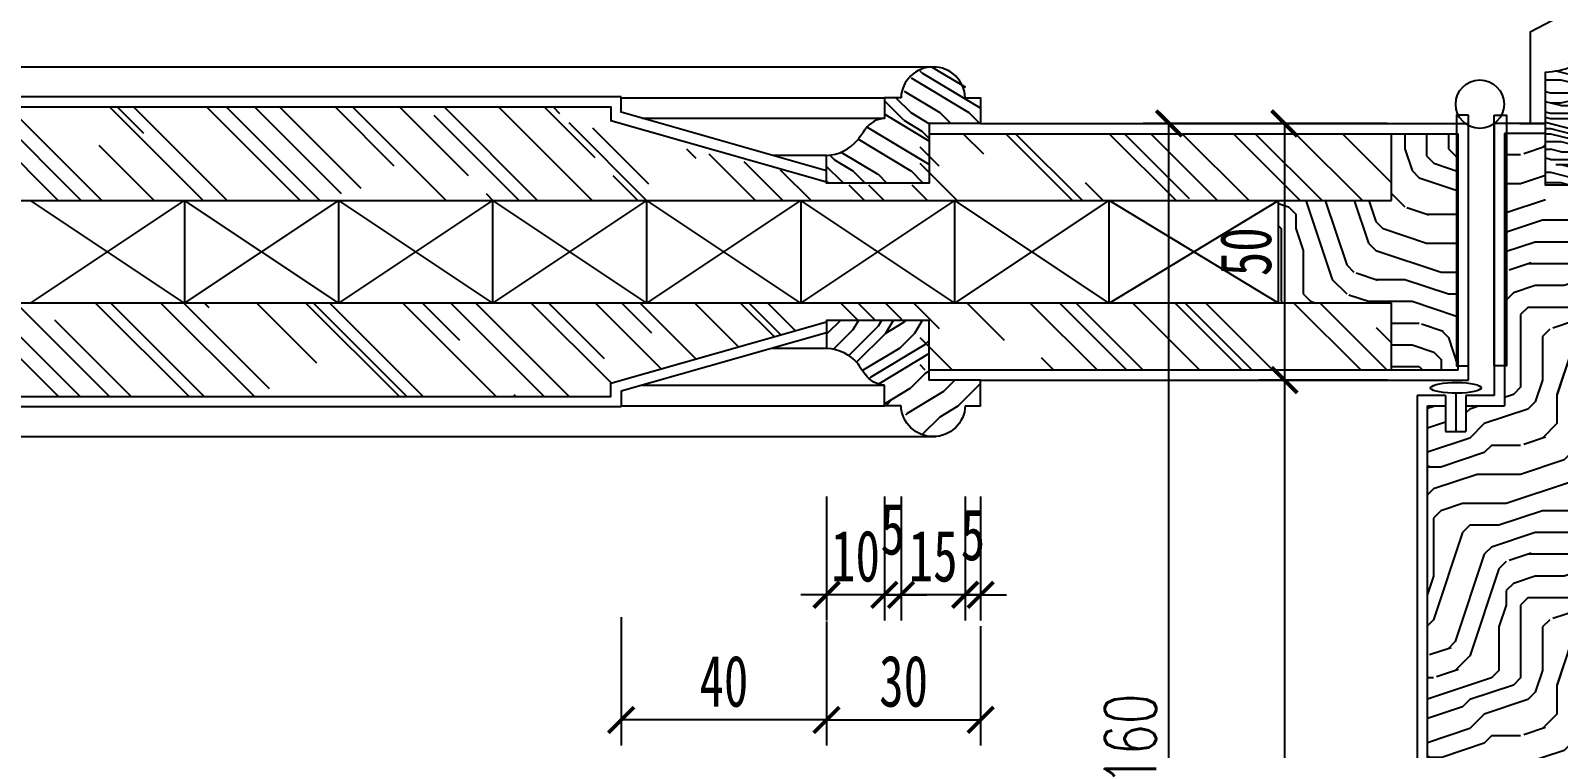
# Model space of a CAD drawing. Header units: millimetres. Extents: x 51249 to 2766742, y -599687 to -1280.
# Drawn here: x 61334.2 to 61631.7, y -122726.2 to -122586.4 of the extents above; entities that cross this region are included whole.
import ezdxf

# ---------------------------------------------------------------- set-up
doc = ezdxf.new("R2010")
doc.units = ezdxf.units.MM
doc.header["$LTSCALE"] = 10
doc.header["$PDMODE"] = 3
doc.linetypes.add('AUDIT_D_050706142524-0', pattern=[0])
for name, color, linetype in [('05', 8, 'Continuous'), ('1-LIGHT', 136, 'Continuous'), ('2-NORM', 3, 'Continuous'), ('3', 3, 'Continuous'), ('8', 8, 'Continuous'), ('D-Detail(节点图层)', 134, 'Continuous'), ('DOOR', 3, 'Continuous'), ('E-立面填充', 250, 'Continuous'), ('IBS-INTWALL', 130, 'Continuous'), ('IDT-HATCH', 250, 'AUDIT_D_050706142524-0'), ('IRC-18Norm', 30, 'Continuous'), ('PM-FURN', 7, 'Continuous'), ('PM-WALL', 2, 'Continuous'), ('W-尺寸', 5, 'Continuous'), ('完成面-石材', 55, 'Continuous')]:
    doc.layers.add(name, color=color, linetype=linetype)
doc.styles.add('DIM', font='SimSun.ttf', dxfattribs={"width": 0.7})
doc.dimstyles.new('25', dxfattribs={"dimscale": 25, "dimtxt": 2, "dimasz": 1, "dimexe": 1, "dimexo": 1, "dimgap": 0.5, "dimtad": 1, "dimdec": 0, "dimzin": 0, "dimdsep": 46, "dimtxsty": 'DIM', "dimblk": 'ARCHTICK', "dimcen": 0, "dimclrd": 5, "dimclre": 5, "dimclrt": 35, "dimadec": 0, "dimazin": 0, "dimtfac": 0.5, "dimtdec": 0, "dimtix": 1, "dimtmove": 2, "dimatfit": 2, "dimldrblk": 'A', "dimfxl": 0, "dimtolj": 1, "dimtzin": 0, "dimlwd": -1, "dimlwe": -1, "dimarcsym": 0})
doc.dimstyles.new('5', dxfattribs={"dimscale": 5, "dimtxt": 2, "dimasz": 1, "dimexe": 1, "dimexo": 1, "dimgap": 0.5, "dimtad": 1, "dimdec": 0, "dimrnd": 5, "dimzin": 0, "dimdsep": 46, "dimtxsty": 'DIM', "dimblk": 'ARCHTICK', "dimcen": 0, "dimclrd": 5, "dimclre": 5, "dimclrt": 35, "dimadec": 0, "dimazin": 0, "dimtfac": 0.5, "dimtdec": 0, "dimtix": 1, "dimtmove": 2, "dimatfit": 2, "dimldrblk": 'A', "dimfxl": 0, "dimtolj": 1, "dimtzin": 0, "dimlwd": -1, "dimlwe": -1, "dimarcsym": 0})

# ---------------------------------------------------------------- blocks, each defined once
blk = doc.blocks.new('_ArchTick')
at = {"color": 0, "linetype": 'ByBlock', "const_width": 0.15}
blk.add_lwpolyline([(-0.5, -0.5), (0.5, 0.5)], dxfattribs=at)
blk = doc.blocks.new('*D140')
at = {"layer": 'Defpoints', "color": 0, "ltscale": 0.15}
for p in [(60989.19, -122537.62), (60989.19, -122618.49, 0), (61449.19, -122618.49, 0)]:
    blk.add_point(p, dxfattribs=at)
at = {"layer": 'W-尺寸', "color": 5, "ltscale": 0.15}
for p, q in [((60989.19, -122557.62), (60989.19, -122532.62)), ((61449.19, -122557.62), (61449.19, -122532.62)), ((61449.19, -122537.62), (60989.19, -122537.62))]:
    blk.add_line(p, q, dxfattribs=at)
at = {"layer": 'W-尺寸', "color": 5, "ltscale": 0.15, "xscale": 5, "yscale": 5, "zscale": 5, "rotation": 179.9999999974987}
blk.add_blockref('_ArchTick', (60989.19, -122537.62), dxfattribs=at)
at = {"layer": 'W-尺寸', "color": 5, "ltscale": 0.15, "xscale": 5, "yscale": 5, "zscale": 5}
blk.add_blockref('_ArchTick', (61449.19, -122537.62), dxfattribs=at)
at = {"layer": 'W-尺寸', "color": 35, "ltscale": 0.15, "insert": (61219.19, -122530.12), "char_height": 10, "attachment_point": 5, "rotation": 360, "style": 'DIM'}
blk.add_mtext('\\A1;460', dxfattribs=at)
blk = doc.blocks.new('A')
for p, q in [((-1.435, 1.148), (-1.09, 1.437)), ((-1.09, 1.437), (0, 0)), ((-1.435, 1.148), (-0.369, 0)), ((-0.369, 0), (-2.127, 0)), ((-1.435, -1.148), (-0.369, 0)), ((-1.09, -1.437), (0, 0)), ((-1.435, -1.148), (-1.09, -1.437))]:
    blk.add_line(p, q)
for points in [[(-1.435, 1.148), (-1.09, 1.437), (-0.369, 0), (0, 0)], [(-1.435, -1.148), (-1.09, -1.437), (-0.369, 0), (0, 0)]]:
    blk.add_solid(points)
blk = doc.blocks.new('*D141')
at = {"layer": 'Defpoints', "color": 0, "ltscale": 0.15}
for p in [(61619.19, -122537.62), (61519.19, -122618.49, 0), (61619.19, -122618.49, 0)]:
    blk.add_point(p, dxfattribs=at)
at = {"layer": 'W-尺寸', "color": 5, "ltscale": 0.15}
for p, q in [((61519.19, -122557.62), (61519.19, -122532.62)), ((61619.19, -122557.62), (61619.19, -122532.62)), ((61519.19, -122537.62), (61619.19, -122537.62))]:
    blk.add_line(p, q, dxfattribs=at)
at = {"layer": 'W-尺寸', "color": 5, "ltscale": 0.15, "xscale": 5, "yscale": 5, "zscale": 5, "rotation": 180}
blk.add_blockref('_ArchTick', (61519.19, -122537.62), dxfattribs=at)
at = {"layer": 'W-尺寸', "color": 5, "ltscale": 0.15, "xscale": 5, "yscale": 5, "zscale": 5}
blk.add_blockref('_ArchTick', (61619.19, -122537.62), dxfattribs=at)
at = {"layer": 'W-尺寸', "color": 35, "ltscale": 0.15, "insert": (61569.19, -122530.12), "char_height": 10, "attachment_point": 5, "style": 'DIM'}
blk.add_mtext('\\A1;100', dxfattribs=at)
blk = doc.blocks.new('*D142')
at = {"layer": 'Defpoints', "color": 0, "ltscale": 0.15}
for p in [(61489.19, -122537.62), (61489.19, -122618.49, 0), (61519.19, -122618.49, 0)]:
    blk.add_point(p, dxfattribs=at)
at = {"layer": 'W-尺寸', "color": 5, "ltscale": 0.15}
for p, q in [((61489.19, -122557.62), (61489.19, -122532.62)), ((61519.19, -122557.62), (61519.19, -122532.62)), ((61519.19, -122537.62), (61489.19, -122537.62))]:
    blk.add_line(p, q, dxfattribs=at)
at = {"layer": 'W-尺寸', "color": 5, "ltscale": 0.15, "xscale": 5, "yscale": 5, "zscale": 5, "rotation": 179.9999999974987}
blk.add_blockref('_ArchTick', (61489.19, -122537.62), dxfattribs=at)
at = {"layer": 'W-尺寸', "color": 5, "ltscale": 0.15, "xscale": 5, "yscale": 5, "zscale": 5}
blk.add_blockref('_ArchTick', (61519.19, -122537.62), dxfattribs=at)
at = {"layer": 'W-尺寸', "color": 35, "ltscale": 0.15, "insert": (61504.19, -122530.12), "char_height": 10, "attachment_point": 5, "rotation": 360, "style": 'DIM'}
blk.add_mtext('\\A1;30', dxfattribs=at)
blk = doc.blocks.new('*D149')
at = {"layer": 'Defpoints', "color": 0, "ltscale": 0.15}
for p in [(61612.17, -122604.53, 0), (61578.34, -122654.52), (61612.17, -122654.52, 0)]:
    blk.add_point(p, dxfattribs=at)
at = {"layer": 'W-尺寸', "color": 5, "ltscale": 0.15}
for p, q in [((61598.34, -122604.53), (61573.34, -122604.53)), ((61578.34, -122604.53), (61578.34, -122654.52)), ((61598.34, -122654.52), (61573.34, -122654.52))]:
    blk.add_line(p, q, dxfattribs=at)
at = {"layer": 'W-尺寸', "color": 5, "ltscale": 0.15, "xscale": 5, "yscale": 5, "zscale": 5}
for p, rotation in [((61578.34, -122604.53), 90), ((61578.34, -122654.52), 270)]:
    blk.add_blockref('_ArchTick', p, dxfattribs=dict(at, rotation=rotation))
at = {"layer": 'W-尺寸', "color": 35, "ltscale": 0.15, "insert": (61570.84, -122629.52), "char_height": 10, "attachment_point": 5, "rotation": 90, "style": 'DIM'}
blk.add_mtext('\\A1;50', dxfattribs=at)
blk = doc.blocks.new('*D155')
at = {"layer": 'Defpoints', "color": 0, "ltscale": 0.15}
for p in [(61489.19, -122537.62), (61449.19, -122618.49, 0), (61489.19, -122618.49, 0)]:
    blk.add_point(p, dxfattribs=at)
at = {"layer": 'W-尺寸', "color": 5, "ltscale": 0.15}
for p, q in [((61449.19, -122557.62), (61449.19, -122532.62)), ((61489.19, -122557.62), (61489.19, -122532.62)), ((61449.19, -122537.62), (61489.19, -122537.62))]:
    blk.add_line(p, q, dxfattribs=at)
at = {"layer": 'W-尺寸', "color": 5, "ltscale": 0.15, "xscale": 5, "yscale": 5, "zscale": 5, "rotation": 180}
blk.add_blockref('_ArchTick', (61449.19, -122537.62), dxfattribs=at)
at = {"layer": 'W-尺寸', "color": 5, "ltscale": 0.15, "xscale": 5, "yscale": 5, "zscale": 5}
blk.add_blockref('_ArchTick', (61489.19, -122537.62), dxfattribs=at)
at = {"layer": 'W-尺寸', "color": 35, "ltscale": 0.15, "insert": (61469.19, -122530.12), "char_height": 10, "attachment_point": 5, "style": 'DIM'}
blk.add_mtext('\\A1;40', dxfattribs=at)
blk = doc.blocks.new('*D156')
at = {"layer": 'Defpoints', "color": 0, "ltscale": 0.15}
for p in [(61555.86, -122604.52), (61611.82, -122604.52, 0), (61611.82, -122844.53, 0)]:
    blk.add_point(p, dxfattribs=at)
at = {"layer": 'W-尺寸', "color": 5, "ltscale": 0.15}
for p, q in [((61575.86, -122604.52), (61550.86, -122604.52)), ((61555.86, -122844.53), (61555.86, -122604.52)), ((61575.86, -122844.53), (61550.86, -122844.53))]:
    blk.add_line(p, q, dxfattribs=at)
at = {"layer": 'W-尺寸', "color": 5, "ltscale": 0.15, "xscale": 5, "yscale": 5, "zscale": 5}
for p, rotation in [((61555.86, -122604.52), 90), ((61555.86, -122844.53), 270)]:
    blk.add_blockref('_ArchTick', p, dxfattribs=dict(at, rotation=rotation))
at = {"layer": 'W-尺寸', "color": 35, "ltscale": 0.15, "insert": (61548.36, -122724.53), "char_height": 10, "attachment_point": 5, "rotation": 90, "style": 'DIM'}
blk.add_mtext('\\A1;{\\Fromans,bigfont|c134;160}', dxfattribs=at)
blk = doc.blocks.new('W1')
at = {"layer": 'IDT-HATCH'}
h = blk.add_hatch(dxfattribs=at)
h.set_pattern_fill('木纹02', color=8, scale=10, angle=405, style=0, pattern_type=2)
h.set_pattern_definition([(135, (54525.05, 123199.13), (28.284271, 28.284271), [8, -12, 4, -16]), (135, (54505.957, 123219.636), (28.284271, 28.284271), [8, -32]), (135, (54510.2, 123218.222), (28.284271, 28.284271), [4, -36]), (135, (54526.464, 123203.373), (28.284271, 28.284271), [2, -28, 2, -8]), (135, (54517.98, 123214.687), (28.284271, 28.284271), [8, -12, 2, -18]), (135, (54525.756, 123208.323), (28.284271, 28.284271), [6, -34]), (135, (54519.392, 123216.1), (28.284271, 28.284271), [12, -28]), (135, (54528.585, 123208.323), (28.284271, 28.284271), [8, -32]), (135, (54517.98, 123220.344), (28.284271, 28.284271), [20, -20]), (135, (54527.878, 123213.272), (28.284271, 28.284271), [4, -12, 8, -16]), (135, (54508.786, 123233.78), (28.284271, 28.284271), [8, -32]), (135, (54515.15, 123228.83), (28.284271, 28.284271), [4, -36]), (135, (54521.514, 123223.88), (28.284271, 28.284271), [4, -36]), (135, (54536.363, 123210.444), (28.284271, 28.284271), [8, -32]), (135, (54522.93, 123225.293), (28.284271, 28.284271), [8, -32]), (135, (54524.342, 123226.707), (28.284271, 28.284271), [8, -8, 8, -16]), (135, (54531.413, 123222.465), (28.284271, 28.284271), [4, -20, 8, -8]), (135, (54526.464, 123228.83), (28.284271, 28.284271), [12, -28]), (135, (54527.878, 123230.243), (28.284271, 28.284271), [8, -32]), (135, (54539.9, 123219.636), (28.284271, 28.284271), [12, -16, 4, -8]), (135, (54541.313, 123221.05), (28.284271, 28.284271), [20, -20]), (135, (54525.05, 123238.73), (28.284271, 28.284271), [4, -36]), (135, (54534.24, 123230.95), (28.284271, 28.284271), [8, -32]), (135, (54540.606, 123226), (28.284271, 28.284271), [4, -16, 4, -16]), (135, (54544.14, 123223.88), (28.284271, 28.284271), [4, -12, 8, -16]), (135, (54539.19, 123230.243), (28.284271, 28.284271), [4, -20, 4, -12]), (135, (54534.24, 123236.607), (28.284271, 28.284271), [12, -28]), (135, (54546.97, 123226.707), (28.284271, 28.284271), [8, -32]), (135, (54533.535, 123241.557), (28.284271, 28.284271), [4, -36]), (135, (54528.585, 123247.92), (28.284271, 28.284271), [4, -36]), (120.9637565, (54507.372, 123221.051), (-28.28427125, 28.28427125), [4.12, -160.804221]), (120.9637565, (54510.907, 123230.243), (-28.28427125, 28.28427125), [4.12, -160.804221]), (120.9637565, (54530.706, 123244.385), (-28.28427125, 28.28427125), [4.12, -160.804221]), (120.9637565, (54528.585, 123225.293), (-28.28427125, 28.28427125), [4.12, -160.804221]), (120.9637565, (54527.171, 123235.193), (-28.28427125, 28.28427125), [4.12, -160.804221]), (120.9637565, (54522.221, 123235.9), (-28.28427125, 28.28427125), [4.12, -160.804221]), (120.9637565, (54541.313, 123226.707), (-28.28427125, 28.28427125), [4.12, -160.804221]), (120.9637565, (54528.585, 123236.607), (-28.28427125, 28.28427125), [4.12, -160.804221]), (120.9637565, (54512.321, 123231.657), (-28.28427125, 28.28427125), [8.24, -156.684221]), (120.9637565, (54517.271, 123230.95), (-28.28427125, 28.28427125), [8.24, -156.684221]), (120.9637565, (54518.685, 123232.364), (-28.28427125, 28.28427125), [8.24, -156.684221]), (329.0362435, (54517.978, 123214.687), (28.28427125, -28.28427125), [4.12, -8.24, 4.12, -148.444221]), (329.0362435, (54527.878, 123213.272), (28.28427125, -28.28427125), [4.12, -160.804221]), (329.0362435, (54540.606, 123226), (28.28427125, -28.28427125), [8.24, -156.684221]), (300.9637565, (54505.957, 123219.636), (28.28427125, -28.28427125), [4.12, -160.804221]), (149.0362435, (54500.301, 123225.293), (-28.28427125, 28.28427125), [4.12, -160.804221]), (149.0362435, (54518.685, 123226.707), (-28.28427125, 28.28427125), [4.12, -160.804221]), (149.0362435, (54517.978, 123237.314), (-28.28427125, 28.28427125), [4.12, -160.804221]), (149.0362435, (54531.413, 123228.122), (-28.28427125, 28.28427125), [4.12, -160.804221]), (149.0362435, (54537.777, 123228.829), (-28.28427125, 28.28427125), [4.12, -160.804221]), (149.0362435, (54536.363, 123233.071), (-28.28427125, 28.28427125), [4.12, -160.804221]), (149.0362435, (54531.413, 123228.122), (-28.28427125, 28.28427125), [4.12, -160.804221]), (149.0362435, (54527.171, 123240.85), (-28.28427125, 28.28427125), [16.48, -148.444221]), (149.0362435, (54525.049, 123204.787), (-28.28427125, 28.28427125), [16.48, -148.444221]), (149.0362435, (54524.342, 123209.737), (-28.28427125, 28.28427125), [16.48, -148.444221]), (149.0362435, (54522.928, 123213.98), (-28.28427125, 28.28427125), [4.12, -8.24, 8.24, -144.324221]), (149.0362435, (54525.049, 123216.101), (-28.28427125, 28.28427125), [8.24, -8.24, 8.24, -140.204221]), (149.0362435, (54530.706, 123216.101), (-28.28427125, 28.28427125), [16.48, -148.444221]), (149.0362435, (54535.656, 123215.394), (-28.28427125, 28.28427125), [16.48, -148.444221]), (149.0362435, (54537.07, 123216.808), (-28.28427125, 28.28427125), [16.48, -148.444221]), (149.0362435, (54525.756, 123245.092), (-28.28427125, 28.28427125), [4.12, -160.804221]), (149.0362325, (54525.756, 123250.749), (-28.2842658, 28.2842767), [8.24, -156.684221]), (149.0362325, (54541.313, 123232.364), (-28.2842658, 28.2842767), [8.24, -156.684221]), (149.0362425, (54519.3925, 123204.787), (-28.28427075, 28.28427174), [16.48, -148.444221]), (149.0362425, (54522.221, 123241.557), (-28.28427075, 28.28427174), [12.36, -152.564221]), (149.0362425, (54517.271, 123242.264), (-28.28427075, 28.28427174), [24.72, -140.204221])])
h.paths.add_polyline_path([(-13.94, 8.42, 0.00653), (-12.45, 10.55, -0.215444), (-8.75, 12.62), (-8.75, 16.62), (-5, 16.62, -0.96), (7.5, 16.62), (10, 16.62), (10, 11.62), (0, 11.62), (0, 0), (-20, 0), (-20, 5.41, 0.213176)])
at = {"layer": 'IRC-18Norm', "color": 2}
for p, q in [((-5.5, 16.62), (-8.75, 16.62)), ((-8.75, 16.62), (-8.75, 12.62))]:
    blk.add_line(p, q, dxfattribs=at)
blk.add_lwpolyline([(7, 16.62), (10, 16.62), (10, 11.62), (0, 11.62), (0, 0), (-20, 0), (-20, 5.41)], dxfattribs=at)
for centre, radius, start, end in [((0.75, 16.37), 6.26, 2.3383, 177.6617), ((-8.31, 7.5), 5.15, 94.9244, 143.5571), ((-95.05, 66.48), 99.75, 324.4029, 325.8996), ((-20.33, 13.7), 8.29, 272.2828, 320.4186)]:
    blk.add_arc(centre, radius, start, end, dxfattribs=at)
blk = doc.blocks.new('*D159')
at = {"layer": 'Defpoints', "color": 0, "ltscale": 0.15}
for p in [(61516.19, -122672.16, 0), (61519.19, -122672.16, 0), (61516.19, -122696.31)]:
    blk.add_point(p, dxfattribs=at)
at = {"layer": 'W-尺寸', "color": 5, "ltscale": 0.15}
for p, q in [((61516.19, -122677.16), (61516.19, -122701.31)), ((61519.19, -122677.16), (61519.19, -122701.31)), ((61516.19, -122696.31), (61511.19, -122696.31)), ((61519.19, -122696.31), (61516.19, -122696.31)), ((61519.19, -122696.31), (61524.19, -122696.31))]:
    blk.add_line(p, q, dxfattribs=at)
at = {"layer": 'W-尺寸', "color": 5, "ltscale": 0.15, "xscale": 5, "yscale": 5, "zscale": 5}
blk.add_blockref('_ArchTick', (61516.19, -122696.31), dxfattribs=at)
at = {"layer": 'W-尺寸', "color": 5, "ltscale": 0.15, "xscale": 5, "yscale": 5, "zscale": 5, "rotation": 180}
blk.add_blockref('_ArchTick', (61519.19, -122696.31), dxfattribs=at)
at = {"layer": 'W-尺寸', "color": 35, "ltscale": 0.15, "insert": (61517.69, -122684.67), "char_height": 10, "attachment_point": 5, "style": 'DIM'}
blk.add_mtext('\\A1;5', dxfattribs=at)
blk = doc.blocks.new('*D160')
at = {"layer": 'Defpoints', "color": 0, "ltscale": 0.15}
for p in [(61503.69, -122672.16), (61516.19, -122672.16, 0), (61503.69, -122696.31)]:
    blk.add_point(p, dxfattribs=at)
at = {"layer": 'W-尺寸', "color": 5, "ltscale": 0.15}
for p, q in [((61503.69, -122677.16), (61503.69, -122701.31)), ((61516.19, -122677.16), (61516.19, -122701.31)), ((61503.69, -122696.31), (61498.69, -122696.31)), ((61516.19, -122696.31), (61503.69, -122696.31)), ((61516.19, -122696.31), (61521.19, -122696.31))]:
    blk.add_line(p, q, dxfattribs=at)
at = {"layer": 'W-尺寸', "color": 5, "ltscale": 0.15, "xscale": 5, "yscale": 5, "zscale": 5}
blk.add_blockref('_ArchTick', (61503.69, -122696.31), dxfattribs=at)
at = {"layer": 'W-尺寸', "color": 5, "ltscale": 0.15, "xscale": 5, "yscale": 5, "zscale": 5, "rotation": 180}
blk.add_blockref('_ArchTick', (61516.19, -122696.31), dxfattribs=at)
at = {"layer": 'W-尺寸', "color": 35, "ltscale": 0.15, "insert": (61509.94, -122688.81), "char_height": 10, "attachment_point": 5, "style": 'DIM'}
blk.add_mtext('\\A1;15', dxfattribs=at)
blk = doc.blocks.new('*D161')
at = {"layer": 'Defpoints', "color": 0, "ltscale": 0.15}
for p in [(61500.44, -122672.16), (61503.69, -122672.16), (61500.44, -122696.31)]:
    blk.add_point(p, dxfattribs=at)
at = {"layer": 'W-尺寸', "color": 5, "ltscale": 0.15}
for p, q in [((61500.44, -122677.16), (61500.44, -122701.31)), ((61503.69, -122677.16), (61503.69, -122701.31)), ((61500.44, -122696.31), (61495.44, -122696.31)), ((61503.69, -122696.31), (61500.44, -122696.31)), ((61503.69, -122696.31), (61508.69, -122696.31))]:
    blk.add_line(p, q, dxfattribs=at)
at = {"layer": 'W-尺寸', "color": 5, "ltscale": 0.15, "xscale": 5, "yscale": 5, "zscale": 5}
blk.add_blockref('_ArchTick', (61500.44, -122696.31), dxfattribs=at)
at = {"layer": 'W-尺寸', "color": 5, "ltscale": 0.15, "xscale": 5, "yscale": 5, "zscale": 5, "rotation": 180}
blk.add_blockref('_ArchTick', (61503.69, -122696.31), dxfattribs=at)
at = {"layer": 'W-尺寸', "color": 35, "ltscale": 0.15, "insert": (61502.07, -122683.56), "char_height": 10, "attachment_point": 5, "style": 'DIM'}
blk.add_mtext('\\A1;5', dxfattribs=at)
blk = doc.blocks.new('*D162')
at = {"layer": 'Defpoints', "color": 0, "ltscale": 0.15}
for p in [(61489.19, -122672.16), (61500.44, -122672.16), (61489.19, -122696.31)]:
    blk.add_point(p, dxfattribs=at)
at = {"layer": 'W-尺寸', "color": 5, "ltscale": 0.15}
for p, q in [((61489.19, -122677.16), (61489.19, -122701.31)), ((61500.44, -122677.16), (61500.44, -122701.31)), ((61489.19, -122696.31), (61484.19, -122696.31)), ((61500.44, -122696.31), (61489.19, -122696.31)), ((61500.44, -122696.31), (61505.44, -122696.31))]:
    blk.add_line(p, q, dxfattribs=at)
at = {"layer": 'W-尺寸', "color": 5, "ltscale": 0.15, "xscale": 5, "yscale": 5, "zscale": 5}
blk.add_blockref('_ArchTick', (61489.19, -122696.31), dxfattribs=at)
at = {"layer": 'W-尺寸', "color": 5, "ltscale": 0.15, "xscale": 5, "yscale": 5, "zscale": 5, "rotation": 180}
blk.add_blockref('_ArchTick', (61500.44, -122696.31), dxfattribs=at)
at = {"layer": 'W-尺寸', "color": 35, "ltscale": 0.15, "insert": (61494.82, -122688.81), "char_height": 10, "attachment_point": 5, "style": 'DIM'}
blk.add_mtext('\\A1;10', dxfattribs=at)
blk = doc.blocks.new('A$C519861BE')
at = {"layer": 'E-立面填充', "ltscale": 0.15}
h = blk.add_hatch(dxfattribs=at)
h.set_pattern_fill('PANEL', color=256, scale=20, style=0, pattern_type=2)
h.set_pattern_definition([(180, (-124288.177, -14776.057), (0, 20), [4, -6, 2, -8]), (180, (-124302.177, -14775.557), (0, 20), [4, -16]), (180, (-124300.177, -14774.557), (0, 20), [2, -18]), (180, (-124289.177, -14774.057), (0, 20), [1, -14, 1, -4]), (180, (-124296.177, -14773.057), (0, 20), [4, -6, 1, -9]), (180, (-124291.177, -14772.557), (0, 20), [3, -17]), (180, (-124296.177, -14772.057), (0, 20), [6, -14]), (180, (-124290.177, -14771.557), (0, 20), [4, -16]), (180, (-124298.177, -14771.057), (0, 20), [10, -10]), (180, (-124292.177, -14770.057), (0, 20), [2, -6, 4, -8]), (180, (-124306.177, -14769.557), (0, 20), [4, -16]), (180, (-124302.177, -14769.057), (0, 20), [2, -18]), (180, (-124298.177, -14768.557), (0, 20), [2, -18]), (180, (-124288.177, -14768.057), (0, 20), [4, -16]), (180, (-124298.177, -14767.557), (0, 20), [4, -16]), (180, (-124298.177, -14766.557), (0, 20), [4, -4, 4, -8]), (180, (-124294.177, -14765.557), (0, 20), [2, -10, 4, -4]), (180, (-124298.177, -14765.057), (0, 20), [6, -14]), (180, (-124298.177, -14764.057), (0, 20), [4, -16]), (180, (-124290.177, -14763.557), (0, 20), [6, -8, 2, -4]), (180, (-124290.177, -14762.557), (0, 20), [10, -10]), (180, (-124302.177, -14762.057), (0, 20), [2, -18]), (180, (-124296.177, -14761.557), (0, 20), [4, -16]), (180, (-124292.177, -14761.057), (0, 20), [2, -8, 2, -8]), (180, (-124290.177, -14760.557), (0, 20), [2, -6, 4, -8]), (180, (-124294.177, -14760.057), (0, 20), [2, -10, 2, -6]), (180, (-124298.177, -14759.557), (0, 20), [6, -14]), (180, (-124290.177, -14758.557), (0, 20), [4, -16]), (180, (-124300.177, -14758.057), (0, 20), [2, -18]), (180, (-124304.177, -14757.557), (0, 20), [2, -18]), (165.9637565, (-124302.1766, -14774.557), (-20, -7e-10), [2.06, -80.4021105]), (165.9637565, (-124304.1766, -14770.057), (-20, -7e-10), [2.06, -80.4021105]), (165.9637565, (-124302.1766, -14758.057), (-20, -7e-10), [2.06, -80.4021105]), (165.9637565, (-124296.1766, -14765.557), (-20, -7e-10), [2.06, -80.4021105]), (165.9637565, (-124300.1766, -14762.557), (-20, -7e-10), [2.06, -80.4021105]), (165.9637565, (-124302.1766, -14764.057), (-20, -7e-10), [2.06, -80.4021105]), (165.9637565, (-124292.1766, -14760.557), (-20, -7e-10), [2.06, -80.4021105]), (165.9637565, (-124300.1766, -14761.557), (-20, -7e-10), [2.06, -80.4021105]), (165.9637565, (-124304.1766, -14769.057), (-20, -7e-10), [4.12, -78.3421105]), (165.9637565, (-124302.1766, -14767.557), (-20, -7e-10), [4.12, -78.3421105]), (165.9637565, (-124302.1766, -14766.557), (-20, -7e-10), [4.12, -78.3421105]), (14.0362435, (-124296.1766, -14773.057), (20, -7e-10), [2.06, -4.12, 2.06, -74.2221105]), (14.0362435, (-124292.1766, -14770.057), (20, -7e-10), [2.06, -80.4021105]), (14.0362435, (-124292.1766, -14761.057), (20, -7e-10), [4.12, -78.3421105]), (345.9637565, (-124302.1766, -14775.557), (20, 7e-10), [2.06, -80.4021105]), (194.0362435, (-124306.1766, -14775.557), (-20, 7e-10), [2.06, -80.4021105]), (194.0362435, (-124300.1766, -14768.557), (-20, 7e-10), [2.06, -80.4021105]), (194.0362435, (-124304.1766, -14765.057), (-20, 7e-10), [2.06, -80.4021105]), (194.0362435, (-124296.1766, -14763.557), (-20, 7e-10), [2.06, -80.4021105]), (194.0362435, (-124294.1766, -14761.057), (-20, 7e-10), [2.06, -80.4021105]), (194.0362435, (-124296.1766, -14760.057), (-20, 7e-10), [2.06, -80.4021105]), (194.0362435, (-124296.1766, -14763.557), (-20, 7e-10), [2.06, -80.4021105]), (194.0362435, (-124302.1766, -14760.557), (-20, 7e-10), [8.24, -74.2221105]), (194.0362435, (-124290.1766, -14774.057), (-20, 7e-10), [8.24, -74.2221105]), (194.0362435, (-124292.1766, -14772.557), (-20, 7e-10), [8.24, -74.2221105]), (194.0362435, (-124294.1766, -14771.557), (-20, 7e-10), [2.06, -4.12, 4.12, -72.1621105]), (194.0362435, (-124294.1766, -14770.057), (-20, 7e-10), [4.12, -4.12, 4.12, -70.1021105]), (194.0362435, (-124292.1766, -14768.057), (-20, 7e-10), [8.24, -74.2221105]), (194.0362435, (-124290.1766, -14766.557), (-20, 7e-10), [8.24, -74.2221105]), (194.0362435, (-124290.1766, -14765.557), (-20, 7e-10), [8.24, -74.2221105]), (194.0362435, (-124304.1766, -14759.557), (-20, 7e-10), [2.06, -80.4021105]), (194.0362325, (-124306.1766, -14757.557), (-20, 3.84e-06), [4.12, -78.3421105]), (194.0362325, (-124294.1766, -14758.557), (-20, 3.84e-06), [4.12, -78.3421105]), (194.0362425, (-124292.1766, -14776.057), (-20, 3.5e-07), [8.24, -74.2221105]), (194.0362425, (-124304.1766, -14762.057), (-20, 3.5e-07), [6.18, -76.2821105]), (194.0362425, (-124306.1766, -14763.557), (-20, 3.5e-07), [12.36, -70.1021105])])
edge = h.paths.add_edge_path()
edge.add_line((65, 12), (65, 0))
edge.add_line((65, 0), (70, 0))
edge.add_line((70, 0), (70, 22))
edge.add_arc((70.63, 37.84), 15.85, 229.6013, 267.7204, ccw=False)
edge.add_arc((50.14, 14.3), 15.36, 48.315, 122.0209)
edge.add_line((42, 27.32), (42, 30.65))
edge.add_arc((24.22, -3.39), 38.41, 62.4258, 103.3827)
edge.add_line((15.33, 33.97), (12, 33.97))
edge.add_line((12, 33.97), (12, 37.31))
edge.add_line((12, 37.31), (0, 37.31))
edge.add_line((0, 37.31), (0, 12))
edge.add_line((0, 12), (62, 12))
edge.add_line((62, 12), (62, 12))
edge.add_line((62, 12), (65, 12))
at = {"color": 2}
blk.add_lwpolyline([(70, 12), (70, 22, -0.167877), (60.36, 25.77, 0.333169), (42, 27.32), (42, 30.65, 0.180635), (15.33, 33.97), (12, 33.97), (12, 37.31), (0, 37.31), (0, 12), (65, 12), (65, 0), (70, 0), (70, 12), (70, 22)], format="xyb", dxfattribs=at)
at = {"layer": 'PM-FURN', "color": 8}
blk.add_lwpolyline([(0, 37.31), (0, 40.31), (53, 40.31), (73, 29.74), (73, 12)], dxfattribs=at)
at = {"layer": '完成面-石材'}
blk.add_lwpolyline([(65, 12), (0, 12)], dxfattribs=at)
blk = doc.blocks.new('*D262')
at = {"layer": 'Defpoints', "color": 0, "ltscale": 0.15}
for p in [(61489.19, -122697.43), (61519.19, -122697.43), (61519.19, -122720.69)]:
    blk.add_point(p, dxfattribs=at)
at = {"layer": 'W-尺寸', "color": 5, "ltscale": 0.15}
for p, q in [((61489.19, -122702.43), (61489.19, -122725.69)), ((61519.19, -122702.43), (61519.19, -122725.69)), ((61489.19, -122720.69), (61519.19, -122720.69))]:
    blk.add_line(p, q, dxfattribs=at)
at = {"layer": 'W-尺寸', "color": 5, "ltscale": 0.15, "xscale": 5, "yscale": 5, "zscale": 5, "rotation": 180}
blk.add_blockref('_ArchTick', (61489.19, -122720.69), dxfattribs=at)
at = {"layer": 'W-尺寸', "color": 5, "ltscale": 0.15, "xscale": 5, "yscale": 5, "zscale": 5}
blk.add_blockref('_ArchTick', (61519.19, -122720.69), dxfattribs=at)
at = {"layer": 'W-尺寸', "color": 35, "ltscale": 0.15, "insert": (61504.19, -122713.19), "char_height": 10, "attachment_point": 5, "style": 'DIM'}
blk.add_mtext('\\A1;30', dxfattribs=at)
blk = doc.blocks.new('*D263')
at = {"layer": 'Defpoints', "color": 0, "ltscale": 0.15}
for p in [(61449.19, -122684.12, 0), (61489.19, -122696.55), (61449.19, -122720.69)]:
    blk.add_point(p, dxfattribs=at)
at = {"layer": 'W-尺寸', "color": 5, "ltscale": 0.15}
for p, q in [((61449.19, -122700.69), (61449.19, -122725.69)), ((61489.19, -122701.55), (61489.19, -122725.69)), ((61489.19, -122720.69), (61449.19, -122720.69))]:
    blk.add_line(p, q, dxfattribs=at)
at = {"layer": 'W-尺寸', "color": 5, "ltscale": 0.15, "xscale": 5, "yscale": 5, "zscale": 5, "rotation": 180}
blk.add_blockref('_ArchTick', (61449.19, -122720.69), dxfattribs=at)
at = {"layer": 'W-尺寸', "color": 5, "ltscale": 0.15, "xscale": 5, "yscale": 5, "zscale": 5}
blk.add_blockref('_ArchTick', (61489.19, -122720.69), dxfattribs=at)
at = {"layer": 'W-尺寸', "color": 35, "ltscale": 0.15, "insert": (61469.19, -122713.19), "char_height": 10, "attachment_point": 5, "style": 'DIM'}
blk.add_mtext('\\A1;40', dxfattribs=at)
blk = doc.blocks.new('*D715')
at = {"color": 5, "ltscale": 0.15}
for p, q in [((61598.31, -122654.52), (61573.34, -122654.52)), ((61578.34, -122654.52), (61578.34, -122829.53)), ((61598.31, -122829.53), (61573.34, -122829.53))]:
    blk.add_line(p, q, dxfattribs=at)
at = {"layer": 'Defpoints', "color": 0, "ltscale": 0.15}
for p in [(61603.31, -122654.52, 0), (61578.34, -122829.53), (61603.31, -122829.53)]:
    blk.add_point(p, dxfattribs=at)
at = {"color": 5, "ltscale": 0.15, "xscale": 5, "yscale": 5, "zscale": 5}
for p, rotation in [((61578.34, -122654.52), 90), ((61578.34, -122829.53), 270)]:
    blk.add_blockref('_ArchTick', p, dxfattribs=dict(at, rotation=rotation))
at = {"color": 35, "ltscale": 0.15, "insert": (61570.84, -122742.02), "char_height": 10, "attachment_point": 5, "rotation": 90, "style": 'DIM'}
blk.add_mtext('\\A1;175', dxfattribs=at)
blk = doc.blocks.new('*D1063')
at = {"layer": 'D-Detail(节点图层)', "color": 5, "ltscale": 0.15}
for p, q in [((2766616.97, -121582.06), (2766741.97, -121582.06)), ((2766716.97, -121582.06), (2766716.97, -599673.13)), ((2766698.33, -599673.13), (2766741.97, -599673.13))]:
    blk.add_line(p, q, dxfattribs=at)
at = {"layer": 'Defpoints', "color": 0, "ltscale": 0.15}
for p in [(55453.76, -121582.06), (2766673.33, -599673.13), (2766716.97, -599673.13)]:
    blk.add_point(p, dxfattribs=at)
at = {"layer": 'D-Detail(节点图层)', "color": 5, "ltscale": 0.15, "xscale": 25, "yscale": 25, "zscale": 25}
for p, rotation in [((2766716.97, -121582.06), 90), ((2766716.97, -599673.13), 270)]:
    blk.add_blockref('_ArchTick', p, dxfattribs=dict(at, rotation=rotation))
at = {"layer": 'D-Detail(节点图层)', "color": 35, "ltscale": 0.15, "insert": (2766679.47, -360627.6), "char_height": 50, "attachment_point": 5, "rotation": 90, "style": 'DIM'}
blk.add_mtext('\\A1;478091', dxfattribs=at)

msp = doc.modelspace()

# ---------------------------------------------------------------- hatches: boundary and pattern name
at = {"layer": '2-NORM'}
h = msp.add_hatch(dxfattribs=at)
h.set_pattern_fill('木纹01', color=251, scale=10, angle=225, style=0)
h.set_pattern_definition([(315, (122461.01, -22.627), (1e-14, -56.568542), [2, -38]), (315, (122438.383, -5.657), (1e-14, -56.568542), [4, -36]), (315, (122455.354, -25.456), (1e-14, -56.568542), [2, -38]), (315, (122435.555, -11.314), (1e-14, -56.568542), [2, -38]), (315, (122451.11, -29.7), (1e-14, -56.568542), [2, -38]), (315, (122434.14, -15.556), (1e-14, -56.568542), [2, -38]), (315, (122448.283, -32.527), (1e-14, -56.568542), [2, -38]), (315, (122429.898, -19.8), (1e-14, -56.568542), [2, -22, 2, -14]), (315, (122427.07, -22.627), (1e-14, -56.568542), [4, -20, 2, -14]), (315, (122421.413, -25.456), (1e-14, -56.568542), [2, -6, 2, -16, 2, -12]), (315, (122417.17, -26.87), (1e-14, -56.568542), [2, -8, 4, -26]), (315, (122434.14, -46.67), (1e-14, -56.568542), [2, -38]), (315, (122414.34, -29.7), (1e-14, -56.568542), [2, -10, 2, -26]), (270, (122438.383, 0), (-28.284271, -28.284271), [5.65684, -50.911702]), (270, (122462.425, -24.042), (-28.284271, -28.284271), [11.313708, -45.254834]), (270, (122448.283, -38.184), (-28.284271, -28.284271), [2.8284, -53.740142]), (270, (122421.413, -16.97), (-28.284271, -28.284271), [8.48528, -48.083262]), (270, (122445.454, -41.012), (-28.284271, -28.284271), [14.142136, -42.426406]), (270, (122441.212, -45.255), (-28.284271, -28.284271), [8.48528, -48.083262]), (7e-15, (122432.726, -42.426), (28.284271, -28.284271), [2.8284, -53.740142]), (7e-15, (122445.454, -9.9), (28.284271, -28.284271), [5.65684, -50.911702]), (7e-15, (122435.555, -22.627), (28.284271, -28.284271), [5.65684, -50.911702]), (7e-15, (122449.697, -25.456), (28.284271, -28.284271), [5.65684, -50.911702]), (7e-15, (122436.97, -35.355), (28.284271, -28.284271), [5.65684, -50.911702]), (7e-15, (122435.555, -39.598), (28.284271, -28.284271), [8.48528, -48.083262]), (7e-15, (122445.454, -15.556), (28.284271, -28.284271), [8.48528, -48.083262]), (7e-15, (122448.283, -21.213), (28.284271, -28.284271), [8.48528, -48.083262]), (7e-15, (122434.14, -26.87), (28.284271, -28.284271), [8.48528, -48.083262]), (7e-15, (122435.555, -31.113), (28.284271, -28.284271), [8.48528, -48.083262]), (288.434949, (122434.14, -7.071), (28.2842712, -28.2842713), [4.472136, -84.970583]), (288.434949, (122456.768, -26.87), (28.2842712, -28.2842713), [17.888544, -71.554175]), (288.434949, (122452.525, -31.113), (28.2842712, -28.2842713), [17.888544, -71.554175]), (288.434949, (122449.697, -33.941), (28.2842712, -28.2842713), [17.88856, -26.8, 8.9444, -35.809759]), (288.434949, (122448.283, -41.012), (28.2842712, -28.2842713), [4.472136, -84.970583]), (288.434949, (122412.927, -25.456), (28.2842712, -28.2842713), [4.472136, -84.970583]), (288.434949, (122435.555, -48.083), (28.2842712, -28.2842713), [8.944272, -80.498447]), (341.565051, (122453.94, -15.556), (28.2842713, -28.2842712), [8.944272, -80.498447]), (341.565051, (122436.969, -12.728), (28.2842713, -28.2842712), [8.944272, -80.498447]), (341.565051, (122441.212, -8.485), (28.2842713, -28.2842712), [4.472136, -84.970447]), (341.565051, (122435.555, -16.97), (28.2842713, -28.2842712), [13.416408, -76.026311]), (341.565051, (122441.212, -22.627), (28.2842713, -28.2842712), [8.944272, -80.498447]), (341.565051, (122442.626, -26.87), (28.2842713, -28.2842712), [8.944272, -80.498447]), (341.565051, (122431.312, -21.213), (28.2842713, -28.2842712), [4.472136, -84.970447]), (341.565051, (122429.898, -25.456), (28.2842713, -28.2842712), [4.472136, -84.970447]), (341.565051, (122435.555, -42.426), (28.2842713, -28.2842712), [4.472136, -84.970447]), (341.565051, (122444.04, -31.113), (28.2842713, -28.2842712), [4.472136, -84.970447]), (341.565051, (122422.827, -26.87), (28.2842713, -28.2842712), [13.416408, -76.026311]), (341.565051, (122418.584, -28.284), (28.2842713, -28.2842712), [8.944272, -80.498447]), (341.565051, (122442.626, -35.355), (28.2842713, -28.2842712), [4.472, -40.248, 4.472, -40.250719]), (341.565051, (122428.484, -32.527), (28.2842713, -28.2842712), [8.944272, -80.498447]), (341.565051, (122427.07, -36.77), (28.2842713, -28.2842712), [8.944272, -80.498447]), (341.565051, (122415.756, -31.113), (28.2842713, -28.2842712), [8.944272, -80.498447]), (341.565051, (122424.241, -39.598), (28.2842713, -28.2842712), [8.944272, -80.498447])])
h.paths.add_polyline_path([(61577.19, -122619.53), (61599.19, -122619.53), (61599.19, -122606.53), (61612.19, -122606.53), (61612.19, -122652.52), (61599.19, -122652.52), (61599.19, -122639.52), (61577.19, -122639.52)])
h = msp.add_hatch(dxfattribs=at)
h.set_pattern_fill('木纹01', color=251, scale=10, angle=225, style=0)
h.set_pattern_definition([(225, (265764.614, -187846.942), (-1e-14, -56.5685425), [2, -38]), (225, (265787.24, -187829.97), (-1e-14, -56.5685425), [4, -36]), (225, (265770.27, -187849.77), (-1e-14, -56.5685425), [2, -38]), (225, (265790.07, -187835.63), (-1e-14, -56.5685425), [2, -38]), (225, (265774.514, -187854.013), (-1e-14, -56.5685425), [2, -38]), (225, (265791.484, -187839.87), (-1e-14, -56.5685425), [2, -38]), (225, (265777.342, -187856.84), (-1e-14, -56.5685425), [2, -38]), (225, (265795.727, -187844.114), (-1e-14, -56.5685425), [2, -22, 2, -14]), (225, (265798.555, -187846.942), (-1e-14, -56.5685425), [4, -20, 2, -14]), (225, (265804.212, -187849.77), (-1e-14, -56.5685425), [2, -6, 2, -16, 2, -12]), (225, (265808.455, -187851.185), (-1e-14, -56.5685425), [2, -8, 4, -26]), (225, (265791.484, -187870.984), (-1e-14, -56.5685425), [2, -38]), (225, (265811.283, -187854.013), (-1e-14, -56.5685425), [2, -10, 2, -26]), (270, (265787.242, -187824.315), (28.2842712, -28.2842712), [5.65684, -50.9117025]), (270, (265763.2, -187848.356), (28.2842712, -28.2842712), [11.313708, -45.2548345]), (270, (265777.342, -187862.5), (28.2842712, -28.2842712), [2.8284, -53.7401425]), (270, (265804.212, -187841.285), (28.2842712, -28.2842712), [8.48528, -48.0832625]), (270, (265780.17, -187865.327), (28.2842712, -28.2842712), [14.142136, -42.4264065]), (270, (265784.413, -187869.57), (28.2842712, -28.2842712), [8.48528, -48.0832625]), (180, (265792.898, -187866.74), (-28.2842712, -28.2842712), [2.8284, -53.7401425]), (180, (265780.17, -187834.214), (-28.2842712, -28.2842712), [5.65684, -50.9117025]), (180, (265790.07, -187846.942), (-28.2842712, -28.2842712), [5.65684, -50.9117025]), (180, (265775.928, -187849.77), (-28.2842712, -28.2842712), [5.65684, -50.9117025]), (180, (265788.656, -187859.67), (-28.2842712, -28.2842712), [5.65684, -50.9117025]), (180, (265790.07, -187863.913), (-28.2842712, -28.2842712), [8.48528, -48.0832625]), (180, (265780.17, -187839.87), (-28.2842712, -28.2842712), [8.48528, -48.0832625]), (180, (265777.342, -187845.528), (-28.2842712, -28.2842712), [8.48528, -48.0832625]), (180, (265791.484, -187851.185), (-28.2842712, -28.2842712), [8.48528, -48.0832625]), (180, (265790.07, -187855.428), (-28.2842712, -28.2842712), [8.48528, -48.0832625]), (251.565051, (265791.484, -187831.386), (-28.2842712, -28.2842713), [4.4721356, -84.970583]), (251.565051, (265768.857, -187851.185), (-28.2842712, -28.2842713), [17.888544, -71.554175]), (251.565051, (265773.1, -187855.428), (-28.2842712, -28.2842713), [17.888544, -71.554175]), (251.565051, (265775.928, -187858.256), (-28.2842712, -28.2842713), [17.88856, -26.8, 8.9444, -35.809759]), (251.565051, (265777.342, -187865.327), (-28.2842712, -28.2842713), [4.4721356, -84.970583]), (251.565051, (265812.697, -187849.77), (-28.2842712, -28.2842713), [4.4721356, -84.970583]), (251.565051, (265790.07, -187872.398), (-28.2842712, -28.2842713), [8.944272, -80.498447]), (198.434949, (265771.685, -187839.871), (-28.2842713, -28.2842712), [8.944272, -80.498447]), (198.434949, (265788.656, -187837.043), (-28.2842713, -28.2842712), [8.944272, -80.498447]), (198.434949, (265784.413, -187832.8), (-28.2842713, -28.2842712), [4.4721356, -84.970447]), (198.434949, (265790.07, -187841.285), (-28.2842713, -28.2842712), [13.416408, -76.026311]), (198.434949, (265784.413, -187846.942), (-28.2842713, -28.2842712), [8.944272, -80.498447]), (198.434949, (265782.999, -187851.185), (-28.2842713, -28.2842712), [8.944272, -80.498447]), (198.434949, (265794.313, -187845.528), (-28.2842713, -28.2842712), [4.4721356, -84.970447]), (198.434949, (265795.727, -187849.77), (-28.2842713, -28.2842712), [4.4721356, -84.970447]), (198.434949, (265790.07, -187866.741), (-28.2842713, -28.2842712), [4.4721356, -84.970447]), (198.434949, (265781.585, -187855.428), (-28.2842713, -28.2842712), [4.4721356, -84.970447]), (198.434949, (265802.798, -187851.185), (-28.2842713, -28.2842712), [13.416408, -76.026311]), (198.434949, (265807.04, -187852.6), (-28.2842713, -28.2842712), [8.944272, -80.498447]), (198.434949, (265782.999, -187859.67), (-28.2842713, -28.2842712), [4.472, -40.248, 4.472, -40.250719]), (198.434949, (265797.141, -187856.842), (-28.2842713, -28.2842712), [8.944272, -80.498447]), (198.434949, (265798.555, -187861.084), (-28.2842713, -28.2842712), [8.944272, -80.498447]), (198.434949, (265809.869, -187855.428), (-28.2842713, -28.2842712), [8.944272, -80.498447]), (198.434949, (265801.384, -187863.913), (-28.2842713, -28.2842712), [8.944272, -80.498447])])
h.paths.add_polyline_path([(61629.19, -122842.53), (61629.19, -122832.53), (61631.69, -122832.53), (61634.19, -122832.53), (61634.19, -122844.53), (61644.19, -122842.53), (61644.19, -122606.52), (61634.19, -122606.52), (61634.19, -122619.52), (61629.19, -122619.52), (61629.19, -122606.52), (61621.19, -122606.52), (61621.19, -122659.52), (61613.69, -122659.52), (61613.69, -122664.52), (61609.69, -122664.52), (61609.69, -122659.52), (61606.19, -122659.52), (61606.19, -122827.53), (61621.19, -122827.53), (61621.19, -122842.53)])
at = {"layer": '8'}
h = msp.add_hatch(dxfattribs=at)
h.set_pattern_fill('AR-RROOF', color=256, scale=15, angle=225, style=0)
h.set_pattern_definition([(315, (-143448.859, -187824.315), (12.7279221, -33.9411255), [225, -30, 75, -15]), (315, (-143440.055, -187843.725), (-24.713382, -3.5001786), [45, -4.95, 90, -11.25]), (315, (-143452.571, -187838.634), (48.0479058, -62.2607521), [120, -21, 60, -15])])
h.paths.add_polyline_path([(61219.19, -122657.73), (61219.17, -122639.52), (61599.19, -122639.52), (61599.19, -122652.52), (61507.32, -122652.52), (61507.32, -122642.57), (61489.19, -122642.89), (61489.19, -122643.14), (61447.19, -122655.08), (61447.19, -122657.73)])
h.paths.add_polyline_path([(61219.17, -122619.53), (61219.19, -122601.32), (61437.19, -122601.32), (61437.19, -122603.97), (61489.13, -122615.53), (61489.13, -122616.47), (61507.32, -122616.47), (61507.32, -122606.53), (61599.19, -122606.53), (61599.19, -122619.53)])

# ---------------------------------------------------------------- linework, layer by layer
at = {"layer": '05'}
for p, q in [((60927.94, -122593.53, 0), (61510.44, -122593.53, 0)), ((61449.19, -122599.53, 0), (61500.44, -122599.53, 0)), ((61453.31, -122603.53, 0), (61500.44, -122603.53, 0)), ((61509.19, -122606.53, 0), (61612.19, -122606.53, 0)), ((61478.65, -122610.74, 0), (61489.19, -122610.74, 0)), ((61478.65, -122648.31, 0), (61489.19, -122648.31, 0)), ((61509.19, -122652.52, 0), (61612.19, -122652.52, 0)), ((61453.31, -122655.52, 0), (61500.44, -122655.52, 0)), ((61449.19, -122659.52, 0), (61500.44, -122659.52, 0)), ((60927.94, -122665.52, 0), (61510.44, -122665.52, 0))]:
    msp.add_line(p, q, dxfattribs=at)
at = {"layer": '05', "elevation": 0}
for points in [[(60991.19, -122603.87), (60991.19, -122601.32), (61447.19, -122601.32), (61447.19, -122603.97), (61489.19, -122615.92)], [(60991.19, -122655.18), (60991.19, -122657.73), (61447.19, -122657.73), (61447.19, -122655.09), (61489.19, -122643.14)]]:
    msp.add_lwpolyline(points, dxfattribs=at)
at = {"layer": '1-LIGHT', "color": 8}
for p, q in [((61334.19, -122639.52, 0), (61364.19, -122619.52, 0)), ((61364.19, -122639.52, 0), (61334.19, -122619.52, 0)), ((61364.19, -122639.52, 0), (61394.19, -122619.52, 0)), ((61394.19, -122639.52, 0), (61364.19, -122619.52, 0)), ((61364.19, -122619.52, 0), (61364.19, -122639.52, 0)), ((61394.19, -122639.52, 0), (61394.19, -122619.52, 0)), ((61394.19, -122639.52, 0), (61424.19, -122619.52, 0)), ((61424.19, -122639.52, 0), (61394.19, -122619.52, 0)), ((61454.19, -122639.52, 0), (61424.19, -122619.52, 0)), ((61424.19, -122639.52, 0), (61454.19, -122619.52, 0)), ((61424.19, -122639.52, 0), (61424.19, -122619.52, 0)), ((61424.19, -122639.52, 0), (61424.19, -122619.52, 0)), ((61484.19, -122639.52, 0), (61454.19, -122619.52, 0)), ((61454.19, -122639.52, 0), (61484.19, -122619.52, 0)), ((61454.19, -122639.52, 0), (61454.19, -122619.52, 0)), ((61514.19, -122639.52, 0), (61484.19, -122619.52, 0)), ((61484.19, -122639.52, 0), (61514.19, -122619.52, 0)), ((61484.19, -122619.52, 0), (61484.19, -122639.52, 0)), ((61544.19, -122639.52, 0), (61514.19, -122619.52, 0)), ((61514.19, -122639.52, 0), (61544.19, -122619.52, 0)), ((61514.19, -122639.52, 0), (61514.19, -122619.52, 0)), ((61577.19, -122639.52, 0), (61544.19, -122619.52, 0)), ((61544.19, -122639.52, 0), (61577.19, -122619.52, 0)), ((61544.19, -122639.52, 0), (61544.19, -122619.52, 0))]:
    msp.add_line(p, q, dxfattribs=at)
at = {"layer": '2-NORM', "color": 134}
for p, q in [((61599.19, -122619.53, 0), (61599.19, -122606.53, 0)), ((60839.14, -122619.53, 0), (61599.19, -122619.53, 0)), ((61577.19, -122639.52, 0), (61577.19, -122619.52, 0)), ((61599.19, -122639.52, 0), (60839.14, -122639.52, 0)), ((61599.19, -122652.52, 0), (61599.19, -122639.52, 0))]:
    msp.add_line(p, q, dxfattribs=at)
at = {"layer": '2-NORM', "color": 38}
msp.add_line((61612.19, -122652.52, 0), (61612.19, -122606.53, 0), dxfattribs=at)
at = {"layer": '3', "color": 3}
msp.add_line((61629.19, -122604.52, 0), (61624.19, -122604.52, 0), dxfattribs=at)
at = {"layer": 'DOOR', "color": 1}
for p in [(61611.69, -122657.02, 0), (61611.69, -122657.07, 0)]:
    msp.add_line(p, (61611.69, -122664.52, 0), dxfattribs=at)
at = {"layer": 'DOOR', "color": 1, "elevation": 0, "flags": 128}
for points in [[(61614.19, -122602.89), (61611.83, -122602.89), (61611.83, -122651.73), (61614.19, -122651.73)], [(61619.19, -122602.89), (61621.56, -122602.89), (61621.56, -122651.73), (61619.19, -122651.73)]]:
    msp.add_lwpolyline(points, close=True, dxfattribs=at)
at = {"layer": 'DOOR', "color": 1, "extrusion": (0, 0, -1), "elevation": 0, "flags": 128}
msp.add_lwpolyline([(-61616.63, -122656.03), (-61616.55, -122656.23), (-61616.28, -122656.42), (-61615.86, -122656.6), (-61615.28, -122656.75), (-61614.57, -122656.88), (-61613.77, -122656.98), (-61612.88, -122657.05), (-61611.96, -122657.08), (-61611.03, -122657.07), (-61610.12, -122657.02), (-61609.27, -122656.94), (-61608.52, -122656.82), (-61607.87, -122656.68), (-61607.37, -122656.51), (-61607.02, -122656.32), (-61606.78, -122656.13), (-61606.78, -122655.93), (-61607.02, -122655.73), (-61607.37, -122655.55), (-61607.87, -122655.38), (-61608.52, -122655.23), (-61609.27, -122655.12), (-61610.12, -122655.03), (-61611.03, -122654.99), (-61611.96, -122654.98), (-61612.88, -122655.01), (-61613.77, -122655.07), (-61614.57, -122655.17), (-61615.28, -122655.3), (-61615.86, -122655.46), (-61616.28, -122655.64), (-61616.55, -122655.83)], close=True, dxfattribs=at)
at = {"layer": 'DOOR', "color": 1}
msp.add_circle((61616.39, -122600.78, 0), 4.71, dxfattribs=at)
at = {"layer": 'IBS-INTWALL', "color": 2}
for p, q in [((61609.69, -122657.52, 0), (61609.69, -122664.52, 0)), ((61613.69, -122657.52, 0), (61613.69, -122664.52, 0)), ((61609.69, -122664.52, 0), (61613.69, -122664.52, 0))]:
    msp.add_line(p, q, dxfattribs=at)
at = {"layer": 'IRC-18Norm', "color": 2}
for p, q in [((61449.19, -122599.32, 0), (60989.19, -122599.32, 0)), ((61519.19, -122604.53, 0), (61614.19, -122604.53, 0)), ((61614.19, -122654.52, 0), (61614.19, -122604.53, 0)), ((61519.19, -122654.52, 0), (61614.19, -122654.52, 0)), ((61449.19, -122659.73, 0), (60989.19, -122659.73, 0))]:
    msp.add_line(p, q, dxfattribs=at)
at = {"layer": 'IRC-18Norm', "color": 2, "elevation": 0}
for points in [[(61489.19, -122613.74), (61449.19, -122602.36), (61449.19, -122599.32)], [(61489.19, -122645.31), (61449.19, -122656.69), (61449.19, -122659.73)]]:
    msp.add_lwpolyline(points, dxfattribs=at)
at = {"layer": 'PM-WALL', "color": 2}
for p, q in [((61624.19, -122604.52, 0), (61619.19, -122604.52, 0)), ((61619.19, -122604.52, 0), (61619.19, -122657.52, 0)), ((61624.19, -122604.52, 0), (61629.19, -122604.52, 0)), ((61609.69, -122657.52, 0), (61604.19, -122657.52, 0)), ((61604.19, -122657.52, 0), (61604.19, -122829.53)), ((61619.19, -122657.52, 0), (61613.69, -122657.52, 0))]:
    msp.add_line(p, q, dxfattribs=at)
at = {"layer": 'PM-WALL', "color": 8}
for p, q in [((61629.19, -122606.52, 0), (61621.19, -122606.52, 0)), ((61621.19, -122606.52, 0), (61621.19, -122659.52, 0)), ((61606.19, -122659.52, 0), (61609.69, -122659.52, 0)), ((61606.19, -122827.53, 0), (61606.19, -122659.52, 0)), ((61613.69, -122659.52, 0), (61621.19, -122659.52, 0))]:
    msp.add_line(p, q, dxfattribs=at)

# ---------------------------------------------------------------- block references
at = {"color": 1, "ltscale": 0.15, "xscale": -1}
msp.add_blockref('A$C519861BE', (61699.19, -122616.52, 0), dxfattribs=at)
msp.add_blockref('W1', (61509.19, -122616.16, 0))
at = {"xscale": -1, "rotation": 180}
msp.add_blockref('W1', (61509.19, -122642.89, 0), dxfattribs=at)

# ---------------------------------------------------------------- dimensions: what is measured, and where the dimension line sits
at = {"color": 2, "ltscale": 0.15}
dim = msp.add_linear_dim(base=(61578.34, -122829.53), p1=(61603.31, -122654.52, 0), p2=(61603.31, -122829.53), angle=90, dimstyle='5', override={"dimfxl": 6}, dxfattribs=at)
dim.commit()
dim.dimension.update_dxf_attribs({"geometry": '*D715', "text_midpoint": (61570.84, -122742.02)})
at = {"layer": 'D-Detail(节点图层)', "color": 251, "ltscale": 0.15}
dim = msp.add_linear_dim(base=(2766716.97, -599673.13), p1=(55453.76, -121582.06), p2=(2766673.33, -599673.13), angle=90, dimstyle='25', dxfattribs=at)
dim.commit()
dim.dimension.update_dxf_attribs({"geometry": '*D1063', "text_midpoint": (2766679.47, -360627.6)})
at = {"layer": 'W-尺寸', "color": 1, "ltscale": 0.15}
for base, p1, p2, angle, picture, middle in [((60989.19, -122537.62, 0), (61449.19, -122618.49, 0), (60989.19, -122618.49, 0), 180, '*D140', (61219.19, -122530.12, 0)), ((61489.19, -122537.62, 0), (61449.19, -122618.49, 0), (61489.19, -122618.49, 0), 360, '*D155', (61469.19, -122530.12, 0)), ((61489.19, -122537.62, 0), (61519.19, -122618.49, 0), (61489.19, -122618.49, 0), 180, '*D142', (61504.19, -122530.12, 0)), ((61619.19, -122537.62, 0), (61519.19, -122618.49, 0), (61619.19, -122618.49, 0), 360, '*D141', (61569.19, -122530.12, 0)), ((61578.34, -122654.52, 0), (61612.17, -122604.53, 0), (61612.17, -122654.52, 0), 90, '*D149', (61570.84, -122629.52, 0)), ((61489.19, -122696.31), (61500.44, -122672.16), (61489.19, -122672.16), 180, '*D162', (61494.82, -122688.81)), ((61503.6915632, -122696.3074626), (61516.1915633, -122672.1632968, -0.0000003), (61503.6915632, -122672.1632968), 180, '*D160', (61509.9415633, -122688.8074626))]:
    dim = msp.add_linear_dim(base=base, p1=p1, p2=p2, angle=angle, dimstyle='5', dxfattribs=at)
    dim.commit()
    dim.dimension.update_dxf_attribs({"geometry": picture, "text_midpoint": middle})
dim = msp.add_linear_dim(base=(61555.86, -122604.52, 0), p1=(61611.82, -122844.53), p2=(61611.82, -122604.52, 0), angle=90, text='{\\Fromans,bigfont|c134;160}', dimstyle='5', dxfattribs=at)
dim.commit()
dim.dimension.update_dxf_attribs({"geometry": '*D156', "text_midpoint": (61548.36, -122724.53, 0)})
for base, p1, p2, picture, middle in [((61500.44, -122696.31), (61503.69, -122672.16), (61500.44, -122672.16), '*D161', (61502.07, -122683.56)), ((61516.19, -122696.31), (61519.19, -122672.16, 0), (61516.19, -122672.16, 0), '*D159', (61517.69, -122684.67))]:
    dim = msp.add_linear_dim(base=base, p1=p1, p2=p2, angle=180, dimstyle='5', dxfattribs=at)
    dim.commit()
    dim.dimension.update_dxf_attribs({"geometry": picture, "text_midpoint": middle, "dimtype": 160})
for base, p1, p2, picture, middle in [((61449.19, -122720.69), (61489.19, -122696.55), (61449.19, -122684.12, 0), '*D263', (61469.19, -122713.19)), ((61519.19, -122720.69), (61489.19, -122697.43), (61519.19, -122697.43), '*D262', (61504.19, -122713.19))]:
    dim = msp.add_linear_dim(base=base, p1=p1, p2=p2, dimstyle='5', dxfattribs=at)
    dim.commit()
    dim.dimension.update_dxf_attribs({"geometry": picture, "text_midpoint": middle})

doc.saveas('drawing.dxf')
